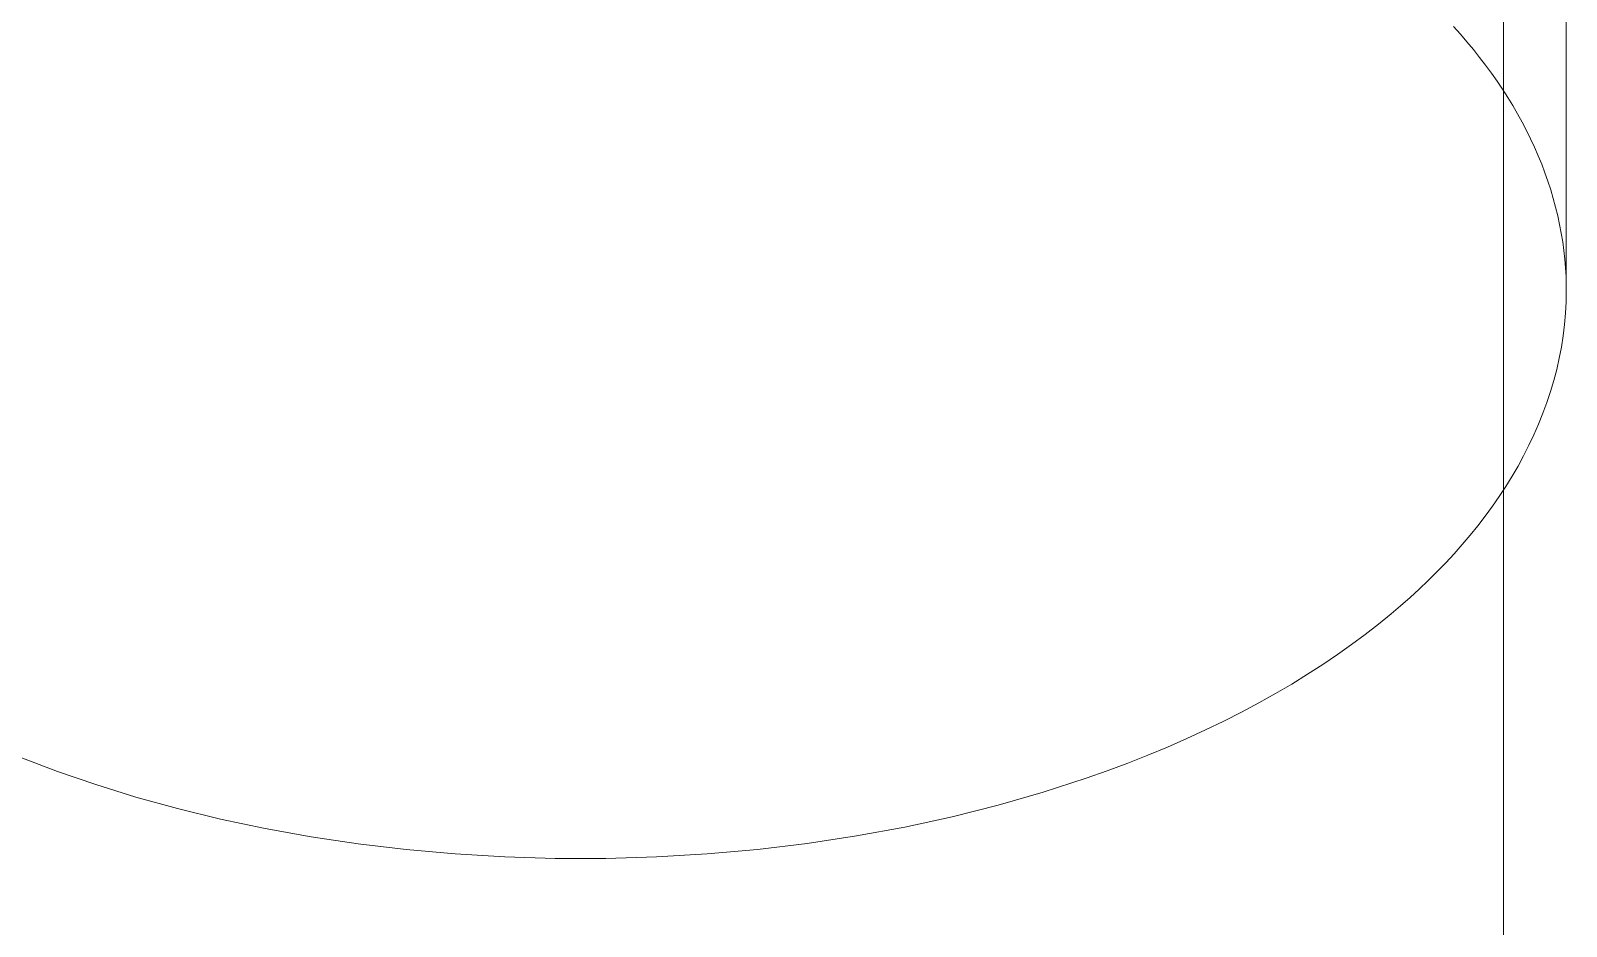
# Model space of a CAD drawing. Header units: inches. Extents: x -6 to 195, y -3 to 126.
# Drawn here: x 189.2228 to 189.6526, y 51.1298 to 51.3806 of the extents above; entities that cross this region are included whole.
import ezdxf

# ---------------------------------------------------------------- set-up
doc = ezdxf.new("R2010")
doc.units = ezdxf.units.IN
doc.linetypes.add('HIDDEN', pattern=[1.905, 1.27, -0.635])
doc.layers.add('ZANO_R_przerywana', color=250, linetype='HIDDEN', lineweight=0)

msp = doc.modelspace()

# ---------------------------------------------------------------- linework, layer by layer
at = {"layer": 'ZANO_R_przerywana'}
for p, q in [((189.65256, 51.56074), (189.65256, 51.30785)), ((189.63498, 51.52332), (189.63498, 47.66951)), ((189.24128, 47.66951), (189.24128, 51.42652)), ((189.62293, 51.37962), (189.62103, 51.38174)), ((189.62477, 51.37747), (189.62293, 51.37962)), ((189.62657, 51.3753), (189.62477, 51.37747)), ((189.62831, 51.37311), (189.62657, 51.3753)), ((189.62999, 51.37091), (189.62831, 51.37311)), ((189.63162, 51.36868), (189.62999, 51.37091)), ((189.63319, 51.36644), (189.63162, 51.36868)), ((189.63471, 51.36418), (189.63319, 51.36644)), ((189.63617, 51.3619), (189.63471, 51.36418)), ((189.63757, 51.35961), (189.63617, 51.3619)), ((189.63891, 51.3573), (189.63757, 51.35961)), ((189.64019, 51.35498), (189.63891, 51.3573)), ((189.64141, 51.35265), (189.64019, 51.35498)), ((189.64257, 51.3503), (189.64141, 51.35265)), ((189.64366, 51.34794), (189.64257, 51.3503)), ((189.6447, 51.34557), (189.64366, 51.34794)), ((189.64567, 51.3432), (189.6447, 51.34557)), ((189.64658, 51.34081), (189.64567, 51.3432)), ((189.64743, 51.33841), (189.64658, 51.34081)), ((189.64821, 51.33601), (189.64743, 51.33841)), ((189.64892, 51.3336), (189.64821, 51.33601)), ((189.64958, 51.33118), (189.64892, 51.3336)), ((189.65017, 51.32876), (189.64958, 51.33118)), ((189.65069, 51.32634), (189.65017, 51.32876)), ((189.65115, 51.32391), (189.65069, 51.32634)), ((189.65155, 51.32148), (189.65115, 51.32391)), ((189.65187, 51.31904), (189.65155, 51.32148)), ((189.65214, 51.31661), (189.65187, 51.31904)), ((189.65234, 51.31418), (189.65214, 51.31661)), ((189.65248, 51.31175), (189.65234, 51.31418)), ((189.6525, 51.30465), (189.65256, 51.30785)), ((189.65234, 51.30146), (189.6525, 51.30465)), ((189.65206, 51.29829), (189.65234, 51.30146)), ((189.65118, 51.29197), (189.65168, 51.29512)), ((189.65168, 51.29512), (189.65206, 51.29829)), ((189.65058, 51.28883), (189.65118, 51.29197)), ((189.64988, 51.28571), (189.65058, 51.28883)), ((189.64816, 51.27952), (189.64907, 51.28261)), ((189.64907, 51.28261), (189.64988, 51.28571)), ((189.64714, 51.27646), (189.64816, 51.27952)), ((189.64482, 51.27041), (189.64603, 51.27343)), ((189.64603, 51.27343), (189.64714, 51.27646)), ((189.64352, 51.26743), (189.64482, 51.27041)), ((189.64212, 51.26447), (189.64352, 51.26743)), ((189.63905, 51.25864), (189.64063, 51.26154)), ((189.64063, 51.26154), (189.64212, 51.26447)), ((189.63738, 51.25578), (189.63905, 51.25864)), ((189.6338, 51.25014), (189.63563, 51.25294)), ((189.63563, 51.25294), (189.63738, 51.25578)), ((189.62989, 51.24465), (189.63188, 51.24738)), ((189.63188, 51.24738), (189.6338, 51.25014)), ((189.62782, 51.24196), (189.62989, 51.24465)), ((189.62346, 51.23669), (189.62568, 51.2393)), ((189.62568, 51.2393), (189.62782, 51.24196)), ((189.62118, 51.23411), (189.62346, 51.23669)), ((189.61642, 51.22908), (189.61884, 51.23158)), ((189.61884, 51.23158), (189.62118, 51.23411)), ((189.61142, 51.22422), (189.61395, 51.22663)), ((189.61395, 51.22663), (189.61642, 51.22908)), ((189.6062, 51.21952), (189.60884, 51.22185)), ((189.60884, 51.22185), (189.61142, 51.22422)), ((189.59997, 51.21436), (189.60351, 51.21724)), ((189.60351, 51.21724), (189.6062, 51.21952)), ((189.59629, 51.2115), (189.59997, 51.21436)), ((189.58849, 51.20585), (189.59246, 51.20866)), ((189.59246, 51.20866), (189.59629, 51.2115)), ((189.58438, 51.20307), (189.58849, 51.20585)), ((189.57572, 51.19762), (189.58012, 51.20033)), ((189.58012, 51.20033), (189.58438, 51.20307)), ((189.57117, 51.19495), (189.57572, 51.19762)), ((189.56165, 51.18975), (189.56648, 51.19233)), ((189.56648, 51.19233), (189.57117, 51.19495)), ((189.55158, 51.18475), (189.55669, 51.18722)), ((189.55669, 51.18722), (189.56165, 51.18975)), ((189.54634, 51.18233), (189.55158, 51.18475)), ((189.53547, 51.17768), (189.54097, 51.17997)), ((189.54097, 51.17997), (189.54634, 51.18233)), ((189.22003, 51.17705), (189.23029, 51.17314)), ((189.52408, 51.1733), (189.52984, 51.17545)), ((189.52984, 51.17545), (189.53547, 51.17768)), ((189.23029, 51.17314), (189.24102, 51.16944)), ((189.50612, 51.16729), (189.51821, 51.17122)), ((189.51821, 51.17122), (189.52408, 51.1733)), ((189.24102, 51.16944), (189.25222, 51.16597)), ((189.25222, 51.16597), (189.26387, 51.16275)), ((189.49361, 51.16369), (189.50612, 51.16729)), ((189.26387, 51.16275), (189.27595, 51.15981)), ((189.4807, 51.16044), (189.49361, 51.16369)), ((189.27595, 51.15981), (189.28842, 51.15717)), ((189.28842, 51.15717), (189.30127, 51.15485)), ((189.45393, 51.15506), (189.46746, 51.15756)), ((189.46746, 51.15756), (189.4807, 51.16044)), ((189.30127, 51.15485), (189.31444, 51.15288)), ((189.31444, 51.15288), (189.3279, 51.15127)), ((189.42619, 51.15129), (189.44015, 51.15297)), ((189.44015, 51.15297), (189.45393, 51.15506)), ((189.3279, 51.15127), (189.34161, 51.15005)), ((189.34161, 51.15005), (189.35552, 51.14922)), ((189.35552, 51.14922), (189.36958, 51.14879)), ((189.36958, 51.14879), (189.38373, 51.14878)), ((189.38373, 51.14878), (189.39792, 51.14919)), ((189.39792, 51.14919), (189.41209, 51.15003)), ((189.41209, 51.15003), (189.42619, 51.15129))]:
    msp.add_line(p, q, dxfattribs=at)

doc.saveas('drawing.dxf')
